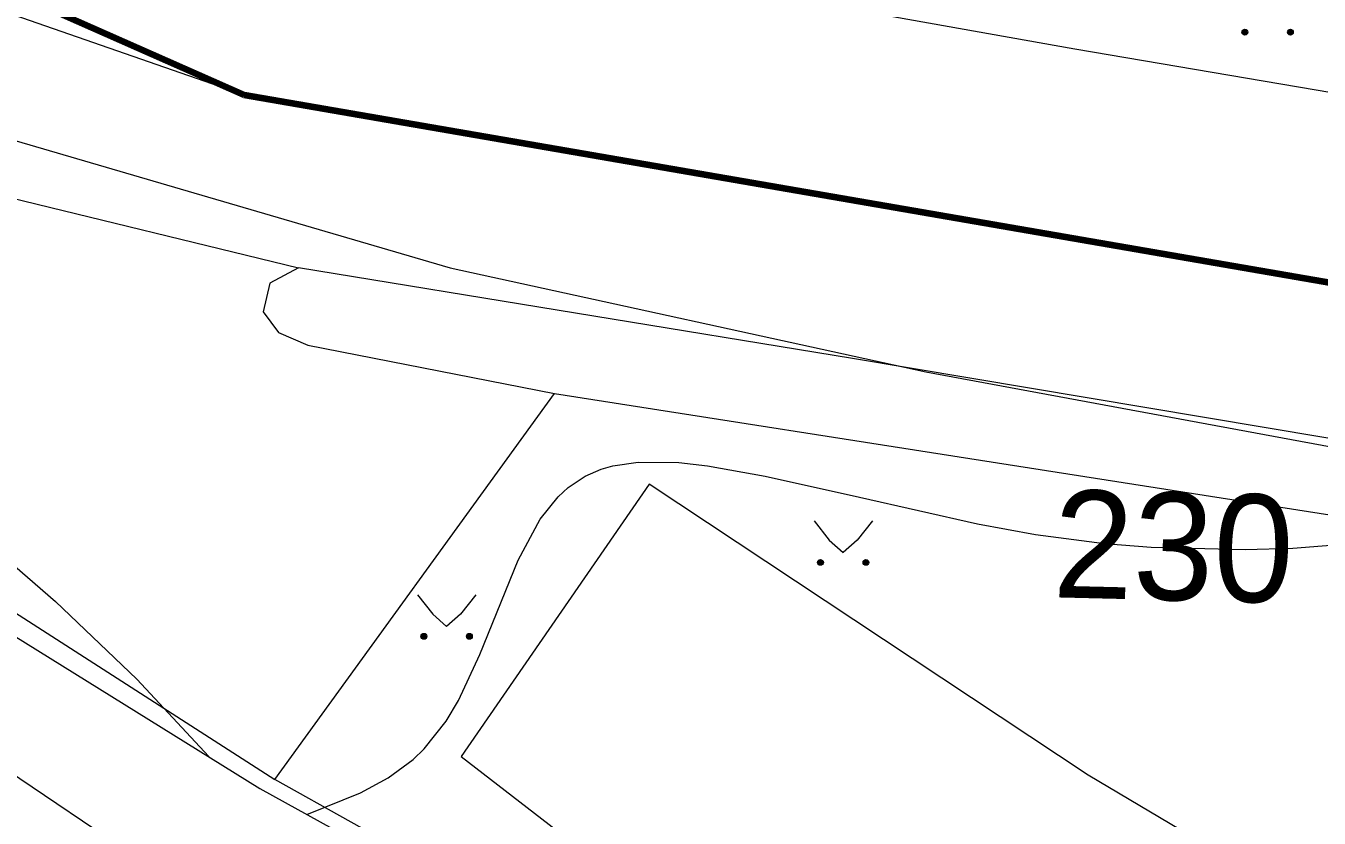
# Model space of a CAD drawing. Extents: x 1000 to 4000, y -5000 to -1000.
# Drawn here: x 1460.83 to 1504.07, y -4625.92 to -4599.43 of the extents above; entities that cross this region are included whole.
import ezdxf
from ezdxf.enums import TextEntityAlignment as Align

# ---------------------------------------------------------------- set-up
doc = ezdxf.new("R2010")
doc.units = 0
doc.header["$MEASUREMENT"] = 0
for name, color, linetype in [('границы команд_1', 10, 'CONTINUOUS'), ('СЛОЙ_11', 7, 'CONTINUOUS'), ('СЛОЙ_24', 7, 'CONTINUOUS'), ('СЛОЙ_37', 7, 'CONTINUOUS'), ('СЛОЙ_41', 7, 'CONTINUOUS'), ('СЛОЙ_44', 7, 'CONTINUOUS'), ('СЛОЙ_50', 7, 'CONTINUOUS'), ('СЛОЙ_51', 7, 'CONTINUOUS'), ('СЛОЙ_52', 7, 'CONTINUOUS')]:
    doc.layers.add(name, color=color, linetype=linetype)
doc.styles.add('STYLE-CHAR_FAST_FONT', font='CHAR_FAST_FONT.shx')

msp = doc.modelspace()

# ---------------------------------------------------------------- linework, layer by layer
at = {"layer": 'границы команд_1', "color": 6, "lineweight": 100}
msp.add_lwpolyline([(1232.111, -4386.007), (1363.196, -4532.866), (1381.723, -4552.503), (1403.927, -4569.932), (1443.727, -4590.948), (1468.129, -4601.74), (1562.694, -4618.098), (1653.409, -4634.074), (1688.722, -4638.313), (1704.485, -4638.313), (1722.793, -4634.02), (1760.924, -4607.283), (1770.05, -4590.328), (1775.59, -4571.416), (1777.872, -4554.135), (1774.938, -4530.659), (1770.702, -4517.779), (1633.084, -4319.391), (1619.805, -4295.078), (1612.961, -4276.819), (1612.961, -4259.864)], dxfattribs=at)
at = {"layer": 'СЛОЙ_11', "color": 253, "linetype": 'Continuous', "lineweight": 0}
for points in [[(1469.151, -4624.629), (1478.51, -4611.716)], [(1478.51, -4611.716), (1509.547, -4616.575)], [(1487.024, -4634.603), (1469.151, -4624.629)]]:
    msp.add_lwpolyline(points, dxfattribs=at)
at = {"layer": 'СЛОЙ_24', "color": 253, "linetype": 'Continuous', "lineweight": 0}
for points in [[(1463.514, -4593.723), (1465.199, -4594.285), (1471.943, -4595.936), (1495.902, -4600.197), (1540.101, -4607.711), (1559.014, -4611.061)], [(1448.745, -4607.657), (1447.408, -4610.646), (1469.151, -4624.629)], [(1469.947, -4607.522), (1468.988, -4608.035), (1468.765, -4608.994), (1469.278, -4609.686), (1470.259, -4610.109), (1478.51, -4611.716)], [(1516.22, -4617.917), (1515.942, -4616.333), (1515.184, -4615.418), (1514.059, -4614.838), (1488.463, -4610.556), (1469.947, -4607.522)], [(1504.864, -4628.311), (1501.831, -4627.731), (1496.347, -4624.475), (1481.676, -4614.75), (1475.389, -4623.85), (1488.766, -4634.2), (1491.797, -4630.379), (1492.549, -4629.836), (1493.176, -4629.752), (1493.792, -4629.899)]]:
    msp.add_lwpolyline(points, dxfattribs=at)
at = {"layer": 'СЛОЙ_37', "color": 253, "linetype": 'Continuous', "lineweight": 0}
for points in [[(1447.118, -4611.538), (1468.656, -4624.921), (1486.581, -4634.825)], [(1486.581, -4634.825), (1480.383, -4634.378), (1475.032, -4633.085), (1468.566, -4629.962), (1445.985, -4614.719)]]:
    msp.add_lwpolyline(points, dxfattribs=at)
at = {"layer": 'СЛОЙ_41', "color": 253, "linetype": 'Continuous', "lineweight": 0}
for p, q in [((1487.182, -4615.977), (1487.692, -4616.627)), ((1489.132, -4615.977), (1488.622, -4616.627)), ((1487.692, -4616.627), (1488.152, -4617.037)), ((1488.622, -4616.627), (1488.152, -4617.037)), ((1473.925, -4618.448), (1474.435, -4619.098)), ((1475.875, -4618.448), (1475.365, -4619.098)), ((1474.435, -4619.098), (1474.895, -4619.508)), ((1475.365, -4619.098), (1474.895, -4619.508))]:
    msp.add_line(p, q, dxfattribs=at)
for centre in [(1501.586, -4599.645), (1503.107, -4599.645), (1487.396, -4617.367), (1488.917, -4617.367), (1474.139, -4619.838), (1475.66, -4619.838)]:
    msp.add_circle(centre, 0.0976, dxfattribs=at)
for points in [[(1501.49, -4599.664), (1501.488, -4599.645), (1501.49, -4599.626)], [(1501.495, -4599.682), (1501.49, -4599.626), (1501.495, -4599.608)], [(1501.49, -4599.664), (1501.49, -4599.626), (1501.495, -4599.682)], [(1501.504, -4599.699), (1501.495, -4599.608), (1501.504, -4599.591)], [(1501.495, -4599.682), (1501.495, -4599.608), (1501.504, -4599.699)], [(1501.517, -4599.714), (1501.504, -4599.591), (1501.517, -4599.576)], [(1501.504, -4599.699), (1501.504, -4599.591), (1501.517, -4599.714)], [(1501.531, -4599.726), (1501.517, -4599.576), (1501.531, -4599.564)], [(1501.517, -4599.714), (1501.517, -4599.576), (1501.531, -4599.726)], [(1501.548, -4599.735), (1501.531, -4599.564), (1501.548, -4599.555)], [(1501.531, -4599.726), (1501.531, -4599.564), (1501.548, -4599.735)], [(1501.567, -4599.741), (1501.548, -4599.555), (1501.567, -4599.549)], [(1501.548, -4599.735), (1501.548, -4599.555), (1501.567, -4599.741)], [(1501.586, -4599.743), (1501.567, -4599.549), (1501.586, -4599.547)], [(1501.567, -4599.741), (1501.567, -4599.549), (1501.586, -4599.743)], [(1503.011, -4599.664), (1503.009, -4599.645), (1503.011, -4599.626)], [(1503.016, -4599.682), (1503.011, -4599.626), (1503.016, -4599.608)], [(1503.011, -4599.664), (1503.011, -4599.626), (1503.016, -4599.682)], [(1503.025, -4599.699), (1503.016, -4599.608), (1503.025, -4599.591)], [(1503.016, -4599.682), (1503.016, -4599.608), (1503.025, -4599.699)], [(1503.038, -4599.714), (1503.025, -4599.591), (1503.038, -4599.576)], [(1503.025, -4599.699), (1503.025, -4599.591), (1503.038, -4599.714)], [(1503.052, -4599.726), (1503.038, -4599.576), (1503.052, -4599.564)], [(1503.038, -4599.714), (1503.038, -4599.576), (1503.052, -4599.726)], [(1503.069, -4599.735), (1503.052, -4599.564), (1503.069, -4599.555)], [(1503.052, -4599.726), (1503.052, -4599.564), (1503.069, -4599.735)], [(1503.088, -4599.741), (1503.069, -4599.555), (1503.088, -4599.549)], [(1503.069, -4599.735), (1503.069, -4599.555), (1503.088, -4599.741)], [(1503.107, -4599.743), (1503.088, -4599.549), (1503.107, -4599.547)], [(1503.088, -4599.741), (1503.088, -4599.549), (1503.107, -4599.743)], [(1487.3, -4617.386), (1487.298, -4617.367), (1487.3, -4617.347)], [(1487.306, -4617.404), (1487.3, -4617.347), (1487.306, -4617.329)], [(1487.3, -4617.386), (1487.3, -4617.347), (1487.306, -4617.404)], [(1487.315, -4617.421), (1487.306, -4617.329), (1487.315, -4617.312)], [(1487.306, -4617.404), (1487.306, -4617.329), (1487.315, -4617.421)], [(1487.327, -4617.436), (1487.315, -4617.312), (1487.327, -4617.298)], [(1487.315, -4617.421), (1487.315, -4617.312), (1487.327, -4617.436)], [(1487.342, -4617.448), (1487.327, -4617.298), (1487.342, -4617.285)], [(1487.327, -4617.436), (1487.327, -4617.298), (1487.342, -4617.448)], [(1487.359, -4617.457), (1487.342, -4617.285), (1487.359, -4617.276)], [(1487.342, -4617.448), (1487.342, -4617.285), (1487.359, -4617.457)], [(1487.377, -4617.462), (1487.359, -4617.276), (1487.377, -4617.271)], [(1487.359, -4617.457), (1487.359, -4617.276), (1487.377, -4617.462)], [(1487.396, -4617.464), (1487.377, -4617.271), (1487.396, -4617.269)], [(1487.377, -4617.462), (1487.377, -4617.271), (1487.396, -4617.464)], [(1488.821, -4617.386), (1488.819, -4617.367), (1488.821, -4617.347)], [(1488.827, -4617.404), (1488.821, -4617.347), (1488.827, -4617.329)], [(1488.821, -4617.386), (1488.821, -4617.347), (1488.827, -4617.404)], [(1488.836, -4617.421), (1488.827, -4617.329), (1488.836, -4617.312)], [(1488.827, -4617.404), (1488.827, -4617.329), (1488.836, -4617.421)], [(1488.848, -4617.436), (1488.836, -4617.312), (1488.848, -4617.298)], [(1488.836, -4617.421), (1488.836, -4617.312), (1488.848, -4617.436)], [(1488.863, -4617.448), (1488.848, -4617.298), (1488.863, -4617.285)], [(1488.848, -4617.436), (1488.848, -4617.298), (1488.863, -4617.448)], [(1488.88, -4617.457), (1488.863, -4617.285), (1488.88, -4617.276)], [(1488.863, -4617.448), (1488.863, -4617.285), (1488.88, -4617.457)], [(1488.898, -4617.462), (1488.88, -4617.276), (1488.898, -4617.271)], [(1488.88, -4617.457), (1488.88, -4617.276), (1488.898, -4617.462)], [(1488.917, -4617.464), (1488.898, -4617.271), (1488.917, -4617.269)], [(1488.898, -4617.462), (1488.898, -4617.271), (1488.917, -4617.464)], [(1474.043, -4619.857), (1474.041, -4619.838), (1474.043, -4619.818)], [(1474.049, -4619.875), (1474.043, -4619.818), (1474.049, -4619.8)], [(1474.043, -4619.857), (1474.043, -4619.818), (1474.049, -4619.875)], [(1474.058, -4619.892), (1474.049, -4619.8), (1474.058, -4619.783)], [(1474.049, -4619.875), (1474.049, -4619.8), (1474.058, -4619.892)], [(1474.07, -4619.907), (1474.058, -4619.783), (1474.07, -4619.769)], [(1474.058, -4619.892), (1474.058, -4619.783), (1474.07, -4619.907)], [(1474.085, -4619.919), (1474.07, -4619.769), (1474.085, -4619.756)], [(1474.07, -4619.907), (1474.07, -4619.769), (1474.085, -4619.919)], [(1474.102, -4619.928), (1474.085, -4619.756), (1474.102, -4619.747)], [(1474.085, -4619.919), (1474.085, -4619.756), (1474.102, -4619.928)], [(1474.12, -4619.933), (1474.102, -4619.747), (1474.12, -4619.742)], [(1474.102, -4619.928), (1474.102, -4619.747), (1474.12, -4619.933)], [(1474.139, -4619.935), (1474.12, -4619.742), (1474.139, -4619.74)], [(1474.12, -4619.933), (1474.12, -4619.742), (1474.139, -4619.935)], [(1475.564, -4619.857), (1475.562, -4619.838), (1475.564, -4619.818)], [(1475.57, -4619.875), (1475.564, -4619.818), (1475.57, -4619.8)], [(1475.564, -4619.857), (1475.564, -4619.818), (1475.57, -4619.875)], [(1475.579, -4619.892), (1475.57, -4619.8), (1475.579, -4619.783)], [(1475.57, -4619.875), (1475.57, -4619.8), (1475.579, -4619.892)], [(1475.591, -4619.907), (1475.579, -4619.783), (1475.591, -4619.769)], [(1475.579, -4619.892), (1475.579, -4619.783), (1475.591, -4619.907)], [(1475.606, -4619.919), (1475.591, -4619.769), (1475.606, -4619.756)], [(1475.591, -4619.907), (1475.591, -4619.769), (1475.606, -4619.919)], [(1475.623, -4619.928), (1475.606, -4619.756), (1475.623, -4619.747)], [(1475.606, -4619.919), (1475.606, -4619.756), (1475.623, -4619.928)], [(1475.641, -4619.933), (1475.623, -4619.747), (1475.641, -4619.742)], [(1475.623, -4619.928), (1475.623, -4619.747), (1475.641, -4619.933)], [(1475.66, -4619.935), (1475.641, -4619.742), (1475.66, -4619.74)], [(1475.641, -4619.933), (1475.641, -4619.742), (1475.66, -4619.935)]]:
    msp.add_solid(points, dxfattribs=at)
at = {"layer": 'СЛОЙ_41', "color": 253, "linetype": 'Continuous', "lineweight": 0, "extrusion": (0, 0, -1)}
for points in [[(-1501.586, -4599.743), (-1501.586, -4599.547), (-1501.605, -4599.741)], [(-1501.605, -4599.741), (-1501.586, -4599.547), (-1501.605, -4599.549)], [(-1501.605, -4599.741), (-1501.605, -4599.549), (-1501.623, -4599.735)], [(-1501.623, -4599.735), (-1501.605, -4599.549), (-1501.623, -4599.555)], [(-1501.623, -4599.735), (-1501.623, -4599.555), (-1501.64, -4599.726)], [(-1501.64, -4599.726), (-1501.623, -4599.555), (-1501.64, -4599.564)], [(-1501.64, -4599.726), (-1501.64, -4599.564), (-1501.655, -4599.714)], [(-1501.655, -4599.714), (-1501.64, -4599.564), (-1501.655, -4599.576)], [(-1501.655, -4599.714), (-1501.655, -4599.576), (-1501.667, -4599.699)], [(-1501.667, -4599.699), (-1501.655, -4599.576), (-1501.667, -4599.591)], [(-1501.667, -4599.699), (-1501.667, -4599.591), (-1501.676, -4599.682)], [(-1501.676, -4599.682), (-1501.667, -4599.591), (-1501.676, -4599.608)], [(-1501.676, -4599.682), (-1501.676, -4599.608), (-1501.681, -4599.664)], [(-1501.681, -4599.664), (-1501.676, -4599.608), (-1501.681, -4599.626)], [(-1501.681, -4599.664), (-1501.681, -4599.626), (-1501.683, -4599.645)], [(-1503.107, -4599.743), (-1503.107, -4599.547), (-1503.126, -4599.741)], [(-1503.126, -4599.741), (-1503.107, -4599.547), (-1503.126, -4599.549)], [(-1503.126, -4599.741), (-1503.126, -4599.549), (-1503.144, -4599.735)], [(-1503.144, -4599.735), (-1503.126, -4599.549), (-1503.144, -4599.555)], [(-1503.144, -4599.735), (-1503.144, -4599.555), (-1503.161, -4599.726)], [(-1503.161, -4599.726), (-1503.144, -4599.555), (-1503.161, -4599.564)], [(-1503.161, -4599.726), (-1503.161, -4599.564), (-1503.176, -4599.714)], [(-1503.176, -4599.714), (-1503.161, -4599.564), (-1503.176, -4599.576)], [(-1503.176, -4599.714), (-1503.176, -4599.576), (-1503.188, -4599.699)], [(-1503.188, -4599.699), (-1503.176, -4599.576), (-1503.188, -4599.591)], [(-1503.188, -4599.699), (-1503.188, -4599.591), (-1503.197, -4599.682)], [(-1503.197, -4599.682), (-1503.188, -4599.591), (-1503.197, -4599.608)], [(-1503.197, -4599.682), (-1503.197, -4599.608), (-1503.202, -4599.664)], [(-1503.202, -4599.664), (-1503.197, -4599.608), (-1503.202, -4599.626)], [(-1503.202, -4599.664), (-1503.202, -4599.626), (-1503.204, -4599.645)], [(-1487.396, -4617.464), (-1487.396, -4617.269), (-1487.415, -4617.462)], [(-1487.415, -4617.462), (-1487.396, -4617.269), (-1487.415, -4617.271)], [(-1487.415, -4617.462), (-1487.415, -4617.271), (-1487.433, -4617.457)], [(-1487.433, -4617.457), (-1487.415, -4617.271), (-1487.433, -4617.276)], [(-1487.433, -4617.457), (-1487.433, -4617.276), (-1487.45, -4617.448)], [(-1487.45, -4617.448), (-1487.433, -4617.276), (-1487.45, -4617.285)], [(-1487.45, -4617.448), (-1487.45, -4617.285), (-1487.465, -4617.436)], [(-1487.465, -4617.436), (-1487.45, -4617.285), (-1487.465, -4617.298)], [(-1487.465, -4617.436), (-1487.465, -4617.298), (-1487.477, -4617.421)], [(-1487.477, -4617.421), (-1487.465, -4617.298), (-1487.477, -4617.312)], [(-1487.477, -4617.421), (-1487.477, -4617.312), (-1487.486, -4617.404)], [(-1487.486, -4617.404), (-1487.477, -4617.312), (-1487.486, -4617.329)], [(-1487.486, -4617.404), (-1487.486, -4617.329), (-1487.492, -4617.386)], [(-1487.492, -4617.386), (-1487.486, -4617.329), (-1487.492, -4617.347)], [(-1487.492, -4617.386), (-1487.492, -4617.347), (-1487.494, -4617.367)], [(-1488.917, -4617.464), (-1488.917, -4617.269), (-1488.936, -4617.462)], [(-1488.936, -4617.462), (-1488.917, -4617.269), (-1488.936, -4617.271)], [(-1488.936, -4617.462), (-1488.936, -4617.271), (-1488.954, -4617.457)], [(-1488.954, -4617.457), (-1488.936, -4617.271), (-1488.954, -4617.276)], [(-1488.954, -4617.457), (-1488.954, -4617.276), (-1488.971, -4617.448)], [(-1488.971, -4617.448), (-1488.954, -4617.276), (-1488.971, -4617.285)], [(-1488.971, -4617.448), (-1488.971, -4617.285), (-1488.986, -4617.436)], [(-1488.986, -4617.436), (-1488.971, -4617.285), (-1488.986, -4617.298)], [(-1488.986, -4617.436), (-1488.986, -4617.298), (-1488.998, -4617.421)], [(-1488.998, -4617.421), (-1488.986, -4617.298), (-1488.998, -4617.312)], [(-1488.998, -4617.421), (-1488.998, -4617.312), (-1489.007, -4617.404)], [(-1489.007, -4617.404), (-1488.998, -4617.312), (-1489.007, -4617.329)], [(-1489.007, -4617.404), (-1489.007, -4617.329), (-1489.013, -4617.386)], [(-1489.013, -4617.386), (-1489.007, -4617.329), (-1489.013, -4617.347)], [(-1489.013, -4617.386), (-1489.013, -4617.347), (-1489.015, -4617.367)], [(-1474.139, -4619.935), (-1474.139, -4619.74), (-1474.158, -4619.933)], [(-1474.158, -4619.933), (-1474.139, -4619.74), (-1474.158, -4619.742)], [(-1474.158, -4619.933), (-1474.158, -4619.742), (-1474.176, -4619.928)], [(-1474.176, -4619.928), (-1474.158, -4619.742), (-1474.176, -4619.747)], [(-1474.176, -4619.928), (-1474.176, -4619.747), (-1474.193, -4619.919)], [(-1474.193, -4619.919), (-1474.176, -4619.747), (-1474.193, -4619.756)], [(-1474.193, -4619.919), (-1474.193, -4619.756), (-1474.208, -4619.907)], [(-1474.208, -4619.907), (-1474.193, -4619.756), (-1474.208, -4619.769)], [(-1474.208, -4619.907), (-1474.208, -4619.769), (-1474.22, -4619.892)], [(-1474.22, -4619.892), (-1474.208, -4619.769), (-1474.22, -4619.783)], [(-1474.22, -4619.892), (-1474.22, -4619.783), (-1474.229, -4619.875)], [(-1474.229, -4619.875), (-1474.22, -4619.783), (-1474.229, -4619.8)], [(-1474.229, -4619.875), (-1474.229, -4619.8), (-1474.235, -4619.857)], [(-1474.235, -4619.857), (-1474.229, -4619.8), (-1474.235, -4619.818)], [(-1474.235, -4619.857), (-1474.235, -4619.818), (-1474.237, -4619.838)], [(-1475.66, -4619.935), (-1475.66, -4619.74), (-1475.679, -4619.933)], [(-1475.679, -4619.933), (-1475.66, -4619.74), (-1475.679, -4619.742)], [(-1475.679, -4619.933), (-1475.679, -4619.742), (-1475.697, -4619.928)], [(-1475.697, -4619.928), (-1475.679, -4619.742), (-1475.697, -4619.747)], [(-1475.697, -4619.928), (-1475.697, -4619.747), (-1475.714, -4619.919)], [(-1475.714, -4619.919), (-1475.697, -4619.747), (-1475.714, -4619.756)], [(-1475.714, -4619.919), (-1475.714, -4619.756), (-1475.729, -4619.907)], [(-1475.729, -4619.907), (-1475.714, -4619.756), (-1475.729, -4619.769)], [(-1475.729, -4619.907), (-1475.729, -4619.769), (-1475.741, -4619.892)], [(-1475.741, -4619.892), (-1475.729, -4619.769), (-1475.741, -4619.783)], [(-1475.741, -4619.892), (-1475.741, -4619.783), (-1475.75, -4619.875)], [(-1475.75, -4619.875), (-1475.741, -4619.783), (-1475.75, -4619.8)], [(-1475.75, -4619.875), (-1475.75, -4619.8), (-1475.756, -4619.857)], [(-1475.756, -4619.857), (-1475.75, -4619.8), (-1475.756, -4619.818)], [(-1475.756, -4619.857), (-1475.756, -4619.818), (-1475.758, -4619.838)]]:
    msp.add_solid(points, dxfattribs=at)
at = {"layer": 'СЛОЙ_44', "color": 253, "linetype": 'Continuous', "lineweight": 0}
msp.add_lwpolyline([(1162.403, -4320.077), (1355.822, -4535.298), (1369.279, -4549.63), (1385.631, -4563.789), (1401.119, -4574.755), (1423.19, -4587.647), (1440.939, -4596.026), (1459.313, -4602.927), (1475.014, -4607.516), (1490.914, -4610.997), (1672.366, -4644.567)], dxfattribs=at)
at = {"layer": 'СЛОЙ_50', "color": 253, "linetype": 'Continuous', "lineweight": 0}
for points in [[(1448.021, -4609.275), (1450.08, -4610.334), (1451.433, -4611.099), (1453.202, -4612.167), (1454.071, -4612.722), (1455.989, -4614.02), (1458.649, -4616), (1459.939, -4617.043), (1461.824, -4618.675), (1464.541, -4621.272), (1466.947, -4623.859)], [(1470.231, -4625.791), (1472.021, -4625.066), (1472.945, -4624.565), (1473.778, -4623.958), (1474.153, -4623.604), (1474.882, -4622.679), (1475.299, -4621.979), (1476.014, -4620.447), (1477.291, -4617.296), (1478.032, -4615.927), (1478.626, -4615.174), (1478.963, -4614.86), (1479.527, -4614.48), (1480.069, -4614.249), (1480.46, -4614.14), (1481.299, -4614.016), (1482.666, -4614.028), (1483.622, -4614.134), (1485.552, -4614.48), (1488.706, -4615.183), (1492.647, -4616.077), (1494.59, -4616.435), (1496.892, -4616.732), (1498.447, -4616.856), (1501.599, -4616.931), (1503.193, -4616.886), (1506.407, -4616.637)]]:
    msp.add_lwpolyline(points, dxfattribs=at)
at = {"layer": 'СЛОЙ_51', "color": 253, "linetype": 'Continuous', "lineweight": 0}
msp.add_lwpolyline([(1324.307, -4490.488), (1379.939, -4551.266), (1400.471, -4567.243), (1446.75, -4594.306), (1468.129, -4601.74), (1607.618, -4625.869), (1673.126, -4637.607), (1701.934, -4638.911), (1722.793, -4634.02), (1737.133, -4625.869), (1760.924, -4607.283), (1770.05, -4590.328), (1775.59, -4571.416), (1777.872, -4554.135), (1774.938, -4530.659), (1770.702, -4517.779), (1750.495, -4486.803), (1663.803, -4365.508), (1637.079, -4326.707), (1619.805, -4295.078), (1612.961, -4276.819), (1611.332, -4259.864)], dxfattribs=at)
at = {"layer": 'СЛОЙ_52', "color": 253, "linetype": 'Continuous', "lineweight": 0}
msp.add_line((1447.987, -4602.17), (1469.947, -4607.522), dxfattribs=at)

# ---------------------------------------------------------------- texts
at = {"layer": 'СЛОЙ_50', "color": 253, "linetype": 'Continuous', "lineweight": 0, "style": 'STYLE-CHAR_FAST_FONT'}
msp.add_text('230', height=3.6, rotation=358.6299, dxfattribs=at).set_placement((1499.201, -4616.83), align=Align.MIDDLE_CENTER)

doc.saveas('drawing.dxf')
